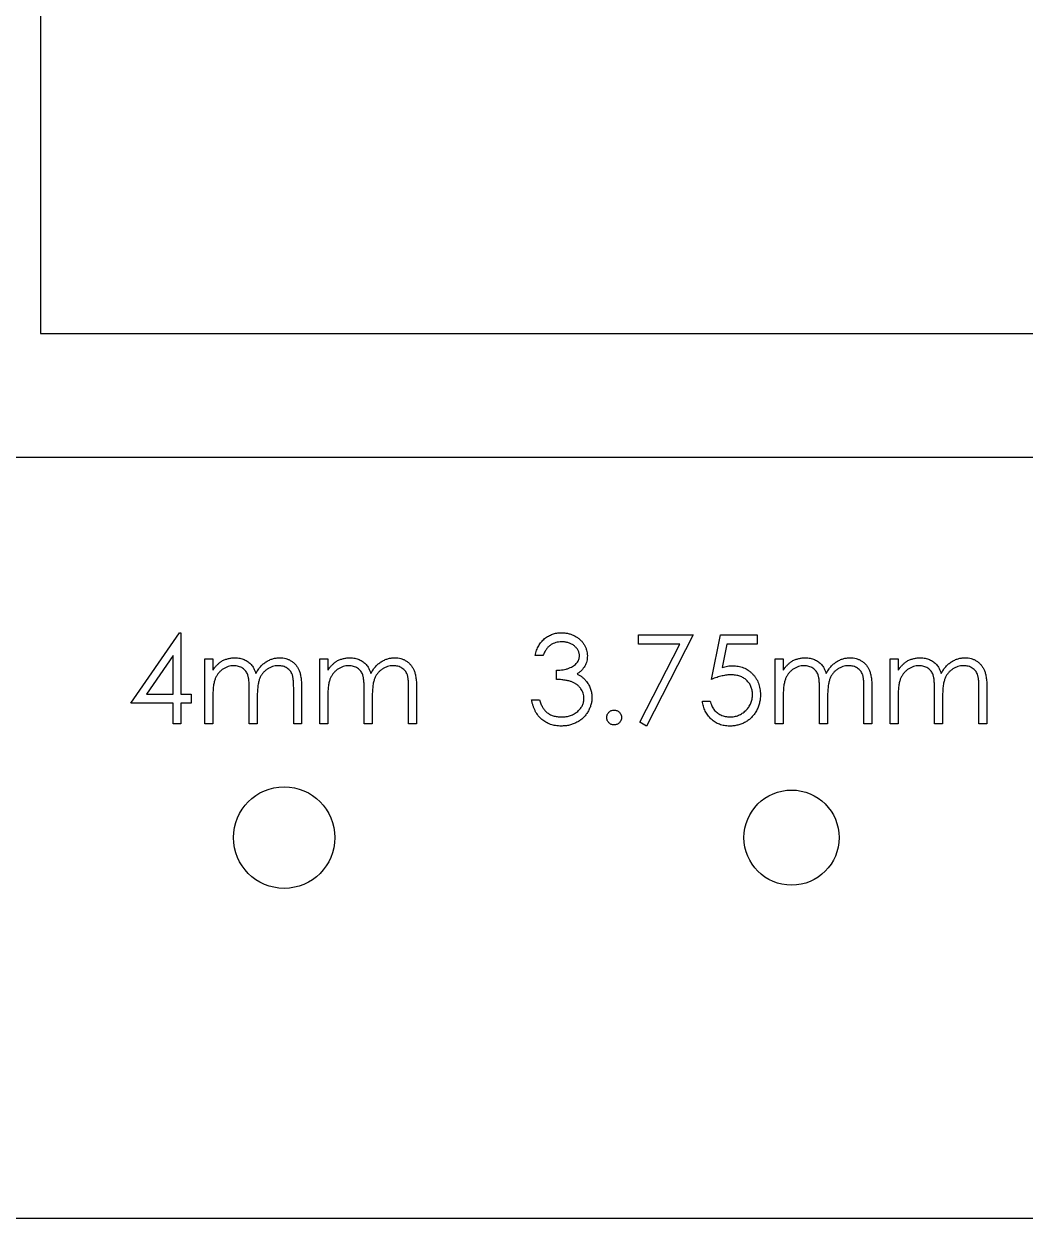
# Model space of a CAD drawing. Header units: millimetres. Extents: x 0 to 250, y -15 to 112.
# Drawn here: x 89.74 to 129.21, y 0 to 47.08 of the extents above; entities that cross this region are included whole.
import ezdxf

# ---------------------------------------------------------------- set-up
doc = ezdxf.new("R2010")
doc.units = ezdxf.units.MM

msp = doc.modelspace()

# ---------------------------------------------------------------- linework, layer by layer
at = {"color": 7, "linetype": 'Continuous', "lineweight": 25}
for p, q in [((90.392, 71.808), (90.392, 34.868)), ((90.392, 34.868), (161.353, 34.868)), ((0, 30), (250, 30)), ((93.958, 20.295), (95.869, 23.077)), ((95.869, 23.077), (95.932, 23.077)), ((95.932, 23.077), (95.932, 20.654)), ((113.971, 22.987), (116.125, 22.987)), ((113.971, 22.628), (113.971, 22.987)), ((115.593, 22.628), (113.971, 22.628)), ((114.014, 19.547), (115.593, 22.628)), ((116.125, 22.987), (114.285, 19.397)), ((116.843, 21.237), (117.202, 22.987)), ((117.202, 22.987), (118.638, 22.987)), ((117.447, 22.628), (117.258, 21.707)), ((118.638, 22.628), (117.447, 22.628)), ((118.638, 22.987), (118.638, 22.628)), ((95.618, 22.174), (94.575, 20.654)), ((95.618, 20.654), (95.618, 22.174)), ((110.202, 22.179), (109.888, 22.179)), ((96.875, 22.045), (97.189, 22.045)), ((96.875, 19.487), (96.875, 22.045)), ((97.189, 22.045), (97.189, 21.6)), ((101.407, 22.045), (101.721, 22.045)), ((101.407, 19.487), (101.407, 22.045)), ((101.721, 22.045), (101.721, 21.6)), ((119.355, 22.045), (119.67, 22.045)), ((119.355, 19.487), (119.355, 22.045)), ((119.67, 22.045), (119.67, 21.6)), ((123.888, 22.045), (124.202, 22.045)), ((123.888, 19.487), (123.888, 22.045)), ((124.202, 22.045), (124.202, 21.6)), ((110.74, 21.237), (110.74, 21.596)), ((98.625, 19.487), (98.625, 20.788)), ((100.375, 19.487), (100.375, 20.874)), ((100.689, 20.872), (100.689, 19.487)), ((103.157, 19.487), (103.157, 20.788)), ((104.907, 19.487), (104.907, 20.874)), ((105.221, 20.872), (105.221, 19.487)), ((121.105, 19.487), (121.105, 20.788)), ((122.855, 19.487), (122.855, 20.874)), ((123.17, 20.872), (123.17, 19.487)), ((125.638, 19.487), (125.638, 20.788)), ((127.388, 19.487), (127.388, 20.874)), ((127.702, 20.872), (127.702, 19.487)), ((95.618, 20.295), (93.958, 20.295)), ((94.575, 20.654), (95.618, 20.654)), ((95.618, 19.487), (95.618, 20.295)), ((95.932, 20.654), (96.336, 20.654)), ((95.932, 20.295), (95.932, 19.487)), ((96.336, 20.295), (95.932, 20.295)), ((96.336, 20.654), (96.336, 20.295)), ((97.189, 20.563), (97.189, 19.487)), ((98.939, 20.482), (98.939, 19.487)), ((101.721, 20.563), (101.721, 19.487)), ((103.471, 20.482), (103.471, 19.487)), ((109.753, 20.429), (110.067, 20.429)), ((116.484, 20.384), (116.798, 20.384)), ((119.67, 20.563), (119.67, 19.487)), ((121.42, 20.482), (121.42, 19.487)), ((124.202, 20.563), (124.202, 19.487)), ((125.952, 20.482), (125.952, 19.487)), ((95.932, 19.487), (95.618, 19.487)), ((97.189, 19.487), (96.875, 19.487)), ((98.939, 19.487), (98.625, 19.487)), ((100.689, 19.487), (100.375, 19.487)), ((101.721, 19.487), (101.407, 19.487)), ((103.471, 19.487), (103.157, 19.487)), ((105.221, 19.487), (104.907, 19.487)), ((114.285, 19.397), (114.014, 19.547)), ((119.67, 19.487), (119.355, 19.487)), ((121.42, 19.487), (121.105, 19.487)), ((123.17, 19.487), (122.855, 19.487)), ((124.202, 19.487), (123.888, 19.487)), ((125.952, 19.487), (125.638, 19.487)), ((127.702, 19.487), (127.388, 19.487)), ((0, 0), (250, 0))]:
    msp.add_line(p, q, dxfattribs=at)
for centre, radius in [((100, 15), 2), ((120, 15), 1.875)]:
    msp.add_circle(centre, radius, dxfattribs=at)
for points, knots in [([(109.888, 22.179), (109.896, 22.214), (109.913, 22.283), (109.947, 22.382), (109.985, 22.475), (110.031, 22.561), (110.08, 22.642), (110.137, 22.715), (110.198, 22.784), (110.266, 22.845), (110.337, 22.9), (110.413, 22.946), (110.491, 22.987), (110.572, 23.02), (110.657, 23.045), (110.745, 23.063), (110.836, 23.075), (110.898, 23.076), (110.929, 23.077)], [0, 0, 0, 0, 0.072625, 0.141977, 0.208985, 0.273957, 0.336889, 0.398745, 0.460116, 0.520825, 0.580994, 0.640152, 0.698622, 0.757271, 0.816427, 0.876254, 0.937165, 1, 1, 1, 1]), ([(110.929, 23.077), (110.975, 23.075), (111.065, 23.073), (111.198, 23.048), (111.326, 23.008), (111.448, 22.954), (111.561, 22.887), (111.662, 22.807), (111.749, 22.715), (111.822, 22.615), (111.879, 22.507), (111.921, 22.396), (111.947, 22.283), (111.95, 22.206), (111.952, 22.167)], [0, 0, 0, 0, 0.090254, 0.17854, 0.266093, 0.354631, 0.441886, 0.525747, 0.608114, 0.690197, 0.770821, 0.848326, 0.924012, 1, 1, 1, 1]), ([(110.934, 22.718), (110.894, 22.716), (110.816, 22.714), (110.704, 22.69), (110.599, 22.652), (110.52, 22.606), (110.461, 22.562), (110.419, 22.523), (110.377, 22.479), (110.34, 22.429), (110.301, 22.375), (110.266, 22.314), (110.233, 22.249), (110.212, 22.203), (110.202, 22.179)], [0, 0, 0, 0, 0.122712, 0.239685, 0.351816, 0.463766, 0.520818, 0.579448, 0.640604, 0.705298, 0.773634, 0.844669, 0.920057, 1, 1, 1, 1]), ([(111.638, 22.169), (111.637, 22.187), (111.636, 22.223), (111.626, 22.276), (111.61, 22.328), (111.589, 22.378), (111.56, 22.425), (111.526, 22.471), (111.485, 22.514), (111.438, 22.555), (111.387, 22.594), (111.332, 22.627), (111.274, 22.655), (111.212, 22.678), (111.147, 22.696), (111.079, 22.708), (111.007, 22.716), (110.958, 22.717), (110.934, 22.718)], [0, 0, 0, 0, 0.055275, 0.109966, 0.163247, 0.218076, 0.273301, 0.330909, 0.390995, 0.454176, 0.518862, 0.583311, 0.648517, 0.715031, 0.782502, 0.852323, 0.924928, 1, 1, 1, 1]), ([(110.74, 21.596), (110.783, 21.597), (110.868, 21.598), (110.992, 21.615), (111.111, 21.64), (111.221, 21.676), (111.322, 21.719), (111.409, 21.769), (111.482, 21.825), (111.54, 21.886), (111.583, 21.953), (111.615, 22.022), (111.634, 22.094), (111.636, 22.144), (111.638, 22.169)], [0, 0, 0, 0, 0.110166, 0.215787, 0.318027, 0.417574, 0.51165, 0.596162, 0.672935, 0.74367, 0.810677, 0.874059, 0.936696, 1, 1, 1, 1]), ([(111.952, 22.167), (111.95, 22.13), (111.948, 22.058), (111.929, 21.952), (111.896, 21.853), (111.851, 21.759), (111.793, 21.671), (111.722, 21.589), (111.639, 21.513), (111.575, 21.47), (111.543, 21.447)], [0, 0, 0, 0, 0.1280675, 0.2506083, 0.3706302, 0.4900722, 0.6103748, 0.7343131, 0.8632165, 1, 1, 1, 1]), ([(97.189, 21.6), (97.217, 21.639), (97.271, 21.714), (97.36, 21.812), (97.449, 21.895), (97.513, 21.939), (97.544, 21.96)], [0, 0, 0, 0, 0.283595, 0.543395, 0.780646, 1, 1, 1, 1]), ([(98.016, 21.775), (97.978, 21.774), (97.902, 21.771), (97.791, 21.743), (97.684, 21.7), (97.582, 21.641), (97.488, 21.567), (97.406, 21.48), (97.337, 21.381), (97.291, 21.289), (97.262, 21.207), (97.242, 21.138), (97.225, 21.061), (97.213, 20.976), (97.201, 20.884), (97.195, 20.784), (97.189, 20.676), (97.189, 20.602), (97.189, 20.563)], [0, 0, 0, 0, 0.0686771, 0.136871, 0.2061144, 0.2775382, 0.349772, 0.4212508, 0.4929108, 0.5670266, 0.6066142, 0.649704, 0.6973032, 0.7490857, 0.8048806, 0.865485, 0.9302371, 1, 1, 1, 1]), ([(97.544, 21.96), (97.585, 21.98), (97.668, 22.019), (97.8, 22.06), (97.934, 22.084), (98.025, 22.088), (98.071, 22.089)], [0, 0, 0, 0, 0.253734, 0.503035, 0.750014, 1, 1, 1, 1]), ([(98.625, 20.788), (98.625, 20.824), (98.624, 20.895), (98.622, 20.996), (98.617, 21.088), (98.611, 21.171), (98.602, 21.244), (98.593, 21.309), (98.581, 21.364), (98.563, 21.425), (98.534, 21.491), (98.488, 21.562), (98.43, 21.625), (98.363, 21.678), (98.287, 21.722), (98.203, 21.753), (98.111, 21.772), (98.048, 21.774), (98.016, 21.775)], [0, 0, 0, 0, 0.08253, 0.158779, 0.227738, 0.289946, 0.345499, 0.393896, 0.436374, 0.472122, 0.536384, 0.599078, 0.661948, 0.726311, 0.791771, 0.858647, 0.927305, 1, 1, 1, 1]), ([(98.071, 22.089), (98.102, 22.088), (98.163, 22.086), (98.253, 22.073), (98.341, 22.05), (98.426, 22.017), (98.506, 21.978), (98.579, 21.932), (98.644, 21.88), (98.702, 21.821), (98.755, 21.751), (98.803, 21.67), (98.847, 21.576), (98.872, 21.508), (98.885, 21.472)], [0, 0, 0, 0, 0.084152, 0.166532, 0.248836, 0.331246, 0.412957, 0.490494, 0.566156, 0.639987, 0.716765, 0.802144, 0.895833, 1, 1, 1, 1]), ([(98.885, 21.472), (98.899, 21.497), (98.926, 21.545), (98.971, 21.614), (99.018, 21.678), (99.068, 21.738), (99.121, 21.794), (99.176, 21.845), (99.233, 21.891), (99.313, 21.945), (99.417, 22.003), (99.548, 22.053), (99.684, 22.084), (99.776, 22.088), (99.823, 22.089)], [0, 0, 0, 0, 0.071766, 0.141226, 0.209116, 0.27484, 0.339483, 0.402476, 0.464942, 0.526833, 0.647415, 0.765562, 0.881615, 1, 1, 1, 1]), ([(99.768, 21.775), (99.729, 21.774), (99.65, 21.771), (99.536, 21.743), (99.426, 21.7), (99.324, 21.637), (99.23, 21.562), (99.149, 21.473), (99.082, 21.373), (99.037, 21.28), (99.008, 21.196), (98.989, 21.123), (98.974, 21.04), (98.961, 20.947), (98.952, 20.845), (98.943, 20.732), (98.94, 20.61), (98.939, 20.526), (98.939, 20.482)], [0, 0, 0, 0, 0.068158, 0.134707, 0.201865, 0.270788, 0.340024, 0.408083, 0.476813, 0.547346, 0.58564, 0.628865, 0.677153, 0.730803, 0.789807, 0.854325, 0.924365, 1, 1, 1, 1]), ([(100.375, 20.874), (100.375, 20.906), (100.374, 20.969), (100.372, 21.06), (100.367, 21.142), (100.361, 21.216), (100.353, 21.282), (100.342, 21.34), (100.331, 21.391), (100.312, 21.447), (100.282, 21.509), (100.236, 21.576), (100.179, 21.634), (100.112, 21.684), (100.037, 21.725), (99.954, 21.755), (99.863, 21.773), (99.801, 21.774), (99.768, 21.775)], [0, 0, 0, 0, 0.078343, 0.150563, 0.216151, 0.27568, 0.328707, 0.375904, 0.417302, 0.452693, 0.517265, 0.581217, 0.645322, 0.712024, 0.78013, 0.850218, 0.922649, 1, 1, 1, 1]), ([(99.823, 22.089), (99.866, 22.088), (99.95, 22.085), (100.072, 22.06), (100.186, 22.017), (100.291, 21.959), (100.387, 21.886), (100.469, 21.799), (100.539, 21.698), (100.585, 21.604), (100.615, 21.521), (100.635, 21.45), (100.651, 21.371), (100.665, 21.286), (100.676, 21.193), (100.683, 21.093), (100.688, 20.985), (100.689, 20.911), (100.689, 20.872)], [0, 0, 0, 0, 0.075604, 0.147965, 0.218797, 0.28947, 0.359724, 0.429708, 0.500497, 0.574429, 0.613947, 0.657155, 0.703973, 0.754939, 0.809707, 0.868833, 0.932385, 1, 1, 1, 1]), ([(101.721, 21.6), (101.749, 21.639), (101.803, 21.714), (101.892, 21.812), (101.981, 21.895), (102.045, 21.939), (102.076, 21.96)], [0, 0, 0, 0, 0.283595, 0.543395, 0.780646, 1, 1, 1, 1]), ([(102.548, 21.775), (102.51, 21.774), (102.434, 21.771), (102.323, 21.743), (102.216, 21.7), (102.114, 21.641), (102.02, 21.567), (101.938, 21.48), (101.869, 21.381), (101.823, 21.289), (101.794, 21.207), (101.774, 21.138), (101.757, 21.061), (101.745, 20.976), (101.733, 20.884), (101.727, 20.784), (101.721, 20.676), (101.721, 20.602), (101.721, 20.563)], [0, 0, 0, 0, 0.068677, 0.136871, 0.206114, 0.277538, 0.349772, 0.421251, 0.492911, 0.567027, 0.606614, 0.649704, 0.697303, 0.749086, 0.804881, 0.865485, 0.930237, 1, 1, 1, 1]), ([(102.076, 21.96), (102.118, 21.98), (102.201, 22.019), (102.332, 22.06), (102.466, 22.084), (102.557, 22.088), (102.603, 22.089)], [0, 0, 0, 0, 0.253734, 0.503035, 0.750014, 1, 1, 1, 1]), ([(103.157, 20.788), (103.157, 20.824), (103.157, 20.895), (103.154, 20.996), (103.149, 21.088), (103.143, 21.171), (103.134, 21.244), (103.125, 21.309), (103.113, 21.364), (103.095, 21.425), (103.066, 21.491), (103.02, 21.562), (102.962, 21.625), (102.895, 21.678), (102.819, 21.722), (102.735, 21.753), (102.643, 21.772), (102.581, 21.774), (102.548, 21.775)], [0, 0, 0, 0, 0.08253, 0.158779, 0.227738, 0.289946, 0.345499, 0.393896, 0.436374, 0.472122, 0.536384, 0.599078, 0.661948, 0.726311, 0.791771, 0.858647, 0.927305, 1, 1, 1, 1]), ([(102.603, 22.089), (102.634, 22.088), (102.695, 22.086), (102.786, 22.073), (102.873, 22.05), (102.958, 22.017), (103.038, 21.978), (103.111, 21.932), (103.176, 21.88), (103.235, 21.821), (103.287, 21.751), (103.335, 21.67), (103.379, 21.576), (103.404, 21.508), (103.417, 21.472)], [0, 0, 0, 0, 0.084152, 0.166532, 0.248836, 0.331246, 0.412957, 0.490494, 0.566156, 0.639987, 0.716765, 0.802144, 0.895833, 1, 1, 1, 1]), ([(103.417, 21.472), (103.431, 21.497), (103.458, 21.545), (103.503, 21.614), (103.55, 21.678), (103.6, 21.738), (103.653, 21.794), (103.708, 21.845), (103.765, 21.891), (103.845, 21.945), (103.949, 22.003), (104.08, 22.053), (104.216, 22.084), (104.308, 22.088), (104.355, 22.089)], [0, 0, 0, 0, 0.071766, 0.141226, 0.209116, 0.27484, 0.339483, 0.402476, 0.464942, 0.526833, 0.647415, 0.765562, 0.881615, 1, 1, 1, 1]), ([(104.3, 21.775), (104.261, 21.774), (104.182, 21.771), (104.068, 21.743), (103.958, 21.7), (103.856, 21.637), (103.762, 21.562), (103.681, 21.473), (103.614, 21.373), (103.569, 21.28), (103.54, 21.196), (103.521, 21.123), (103.506, 21.04), (103.493, 20.947), (103.484, 20.845), (103.476, 20.732), (103.472, 20.61), (103.471, 20.526), (103.471, 20.482)], [0, 0, 0, 0, 0.068158, 0.134707, 0.201865, 0.270788, 0.340024, 0.408083, 0.476813, 0.547346, 0.58564, 0.628865, 0.677153, 0.730803, 0.789807, 0.854325, 0.924365, 1, 1, 1, 1]), ([(104.907, 20.874), (104.907, 20.906), (104.907, 20.969), (104.904, 21.06), (104.899, 21.142), (104.893, 21.216), (104.885, 21.282), (104.874, 21.34), (104.863, 21.391), (104.844, 21.447), (104.814, 21.509), (104.768, 21.576), (104.711, 21.634), (104.645, 21.684), (104.569, 21.725), (104.486, 21.755), (104.395, 21.773), (104.333, 21.774), (104.3, 21.775)], [0, 0, 0, 0, 0.078343, 0.150563, 0.216151, 0.27568, 0.328707, 0.375904, 0.417302, 0.452693, 0.517265, 0.581217, 0.645322, 0.712024, 0.78013, 0.850218, 0.922649, 1, 1, 1, 1]), ([(104.355, 22.089), (104.398, 22.088), (104.482, 22.085), (104.604, 22.06), (104.718, 22.017), (104.823, 21.959), (104.919, 21.886), (105.001, 21.799), (105.071, 21.698), (105.117, 21.604), (105.148, 21.521), (105.167, 21.45), (105.183, 21.371), (105.197, 21.286), (105.208, 21.193), (105.215, 21.093), (105.22, 20.985), (105.221, 20.911), (105.221, 20.872)], [0, 0, 0, 0, 0.075604, 0.147965, 0.218797, 0.28947, 0.359724, 0.429708, 0.500497, 0.574429, 0.613947, 0.657155, 0.703973, 0.754939, 0.809707, 0.868833, 0.932385, 1, 1, 1, 1]), ([(117.258, 21.707), (117.295, 21.718), (117.367, 21.737), (117.473, 21.759), (117.574, 21.773), (117.639, 21.775), (117.671, 21.775)], [0, 0, 0, 0, 0.275068, 0.532901, 0.773973, 1, 1, 1, 1]), ([(117.671, 21.775), (117.71, 21.775), (117.787, 21.773), (117.899, 21.757), (118.006, 21.732), (118.108, 21.697), (118.205, 21.652), (118.296, 21.596), (118.382, 21.53), (118.462, 21.455), (118.535, 21.372), (118.598, 21.283), (118.653, 21.188), (118.696, 21.087), (118.731, 20.981), (118.754, 20.869), (118.77, 20.752), (118.771, 20.671), (118.772, 20.63)], [0, 0, 0, 0, 0.0658076, 0.1293943, 0.1908941, 0.2512811, 0.310815, 0.370371, 0.4307683, 0.4928813, 0.5551039, 0.6160671, 0.677256, 0.7382598, 0.8007621, 0.8647776, 0.9310453, 1, 1, 1, 1]), ([(119.67, 21.6), (119.698, 21.639), (119.752, 21.714), (119.841, 21.812), (119.93, 21.895), (119.994, 21.939), (120.024, 21.96)], [0, 0, 0, 0, 0.283595, 0.543395, 0.780646, 1, 1, 1, 1]), ([(120.497, 21.775), (120.459, 21.774), (120.383, 21.771), (120.272, 21.743), (120.164, 21.7), (120.062, 21.641), (119.969, 21.567), (119.887, 21.48), (119.818, 21.381), (119.772, 21.289), (119.743, 21.207), (119.723, 21.138), (119.706, 21.061), (119.694, 20.976), (119.682, 20.884), (119.676, 20.784), (119.67, 20.676), (119.67, 20.602), (119.67, 20.563)], [0, 0, 0, 0, 0.068677, 0.136871, 0.206114, 0.277538, 0.349772, 0.421251, 0.492911, 0.567027, 0.606614, 0.649704, 0.697303, 0.749086, 0.804881, 0.865485, 0.930237, 1, 1, 1, 1]), ([(120.024, 21.96), (120.066, 21.98), (120.149, 22.019), (120.281, 22.06), (120.415, 22.084), (120.506, 22.088), (120.552, 22.089)], [0, 0, 0, 0, 0.253734, 0.503035, 0.750014, 1, 1, 1, 1]), ([(121.105, 20.788), (121.105, 20.824), (121.105, 20.895), (121.103, 20.996), (121.097, 21.088), (121.092, 21.171), (121.083, 21.244), (121.074, 21.309), (121.062, 21.364), (121.043, 21.425), (121.015, 21.491), (120.969, 21.562), (120.911, 21.625), (120.843, 21.678), (120.767, 21.722), (120.683, 21.753), (120.592, 21.772), (120.529, 21.774), (120.497, 21.775)], [0, 0, 0, 0, 0.08253, 0.158779, 0.227738, 0.289946, 0.345499, 0.393896, 0.436374, 0.472122, 0.536384, 0.599078, 0.661948, 0.726311, 0.791771, 0.858647, 0.927305, 1, 1, 1, 1]), ([(120.552, 22.089), (120.583, 22.088), (120.644, 22.086), (120.734, 22.073), (120.822, 22.05), (120.907, 22.017), (120.986, 21.978), (121.06, 21.932), (121.125, 21.88), (121.183, 21.821), (121.236, 21.751), (121.284, 21.67), (121.328, 21.576), (121.353, 21.508), (121.366, 21.472)], [0, 0, 0, 0, 0.084152, 0.166532, 0.248836, 0.331246, 0.412957, 0.490494, 0.566156, 0.639987, 0.716765, 0.802144, 0.895833, 1, 1, 1, 1]), ([(121.366, 21.472), (121.379, 21.497), (121.406, 21.545), (121.452, 21.614), (121.499, 21.678), (121.549, 21.738), (121.602, 21.794), (121.657, 21.845), (121.714, 21.891), (121.794, 21.945), (121.898, 22.003), (122.028, 22.053), (122.165, 22.084), (122.257, 22.088), (122.304, 22.089)], [0, 0, 0, 0, 0.071766, 0.141226, 0.209116, 0.27484, 0.339483, 0.402476, 0.464942, 0.526833, 0.647415, 0.765562, 0.881615, 1, 1, 1, 1]), ([(122.249, 21.775), (122.209, 21.774), (122.131, 21.771), (122.017, 21.743), (121.907, 21.7), (121.804, 21.637), (121.71, 21.562), (121.629, 21.473), (121.563, 21.373), (121.517, 21.28), (121.489, 21.196), (121.47, 21.123), (121.455, 21.04), (121.441, 20.947), (121.432, 20.845), (121.424, 20.732), (121.42, 20.61), (121.42, 20.526), (121.42, 20.482)], [0, 0, 0, 0, 0.068158, 0.134707, 0.201865, 0.270788, 0.340024, 0.408083, 0.476813, 0.547346, 0.58564, 0.628865, 0.677153, 0.730803, 0.789807, 0.854325, 0.924365, 1, 1, 1, 1]), ([(122.855, 20.874), (122.855, 20.906), (122.855, 20.969), (122.853, 21.06), (122.847, 21.142), (122.842, 21.216), (122.833, 21.282), (122.823, 21.34), (122.811, 21.391), (122.793, 21.447), (122.763, 21.509), (122.717, 21.576), (122.66, 21.634), (122.593, 21.684), (122.518, 21.725), (122.434, 21.755), (122.344, 21.773), (122.281, 21.774), (122.249, 21.775)], [0, 0, 0, 0, 0.078343, 0.150563, 0.216151, 0.27568, 0.328707, 0.375904, 0.417302, 0.452693, 0.517265, 0.581217, 0.645322, 0.712024, 0.78013, 0.850218, 0.922649, 1, 1, 1, 1]), ([(122.304, 22.089), (122.347, 22.088), (122.431, 22.085), (122.553, 22.06), (122.667, 22.017), (122.772, 21.959), (122.867, 21.886), (122.95, 21.799), (123.02, 21.698), (123.065, 21.604), (123.096, 21.521), (123.115, 21.45), (123.132, 21.371), (123.146, 21.286), (123.156, 21.193), (123.164, 21.093), (123.169, 20.985), (123.169, 20.911), (123.17, 20.872)], [0, 0, 0, 0, 0.075604, 0.147965, 0.218797, 0.28947, 0.359724, 0.429708, 0.500497, 0.574429, 0.613947, 0.657155, 0.703973, 0.754939, 0.809707, 0.868833, 0.932385, 1, 1, 1, 1]), ([(124.202, 21.6), (124.23, 21.639), (124.284, 21.714), (124.373, 21.812), (124.462, 21.895), (124.526, 21.939), (124.556, 21.96)], [0, 0, 0, 0, 0.283595, 0.543395, 0.780646, 1, 1, 1, 1]), ([(125.029, 21.775), (124.991, 21.774), (124.915, 21.771), (124.804, 21.743), (124.696, 21.7), (124.594, 21.641), (124.501, 21.567), (124.419, 21.48), (124.35, 21.381), (124.304, 21.289), (124.275, 21.207), (124.255, 21.138), (124.238, 21.061), (124.226, 20.976), (124.214, 20.884), (124.208, 20.784), (124.202, 20.676), (124.202, 20.602), (124.202, 20.563)], [0, 0, 0, 0, 0.068677, 0.136871, 0.206114, 0.277538, 0.349772, 0.421251, 0.492911, 0.567027, 0.606614, 0.649704, 0.697303, 0.749086, 0.804881, 0.865485, 0.930237, 1, 1, 1, 1]), ([(124.556, 21.96), (124.598, 21.98), (124.681, 22.019), (124.813, 22.06), (124.947, 22.084), (125.038, 22.088), (125.084, 22.089)], [0, 0, 0, 0, 0.253734, 0.503035, 0.750014, 1, 1, 1, 1]), ([(125.638, 20.788), (125.637, 20.824), (125.637, 20.895), (125.635, 20.996), (125.63, 21.088), (125.624, 21.171), (125.615, 21.244), (125.606, 21.309), (125.594, 21.364), (125.575, 21.425), (125.547, 21.491), (125.501, 21.562), (125.443, 21.625), (125.375, 21.678), (125.299, 21.722), (125.215, 21.753), (125.124, 21.772), (125.061, 21.774), (125.029, 21.775)], [0, 0, 0, 0, 0.08253, 0.158779, 0.227738, 0.289946, 0.345499, 0.393896, 0.436374, 0.472122, 0.536384, 0.599078, 0.661948, 0.726311, 0.791771, 0.858647, 0.927305, 1, 1, 1, 1]), ([(125.084, 22.089), (125.115, 22.088), (125.176, 22.086), (125.266, 22.073), (125.354, 22.05), (125.439, 22.017), (125.518, 21.978), (125.592, 21.932), (125.657, 21.88), (125.715, 21.821), (125.768, 21.751), (125.816, 21.67), (125.86, 21.576), (125.885, 21.508), (125.898, 21.472)], [0, 0, 0, 0, 0.084152, 0.166532, 0.248836, 0.331246, 0.412957, 0.490494, 0.566156, 0.639987, 0.716765, 0.802144, 0.895833, 1, 1, 1, 1]), ([(125.898, 21.472), (125.911, 21.497), (125.938, 21.545), (125.984, 21.614), (126.031, 21.678), (126.081, 21.738), (126.134, 21.794), (126.189, 21.845), (126.246, 21.891), (126.326, 21.945), (126.43, 22.003), (126.561, 22.053), (126.697, 22.084), (126.789, 22.088), (126.836, 22.089)], [0, 0, 0, 0, 0.071766, 0.141226, 0.209116, 0.27484, 0.339483, 0.402476, 0.464942, 0.526833, 0.647415, 0.765562, 0.881615, 1, 1, 1, 1]), ([(126.781, 21.775), (126.741, 21.774), (126.663, 21.771), (126.549, 21.743), (126.439, 21.7), (126.336, 21.637), (126.242, 21.562), (126.161, 21.473), (126.095, 21.373), (126.049, 21.28), (126.021, 21.196), (126.002, 21.123), (125.987, 21.04), (125.973, 20.947), (125.964, 20.845), (125.956, 20.732), (125.952, 20.61), (125.952, 20.526), (125.952, 20.482)], [0, 0, 0, 0, 0.068158, 0.134707, 0.201865, 0.270788, 0.340024, 0.408083, 0.476813, 0.547346, 0.58564, 0.628865, 0.677153, 0.730803, 0.789807, 0.854325, 0.924365, 1, 1, 1, 1]), ([(127.388, 20.874), (127.387, 20.906), (127.387, 20.969), (127.385, 21.06), (127.38, 21.142), (127.374, 21.216), (127.365, 21.282), (127.355, 21.34), (127.343, 21.391), (127.325, 21.447), (127.295, 21.509), (127.249, 21.576), (127.192, 21.634), (127.125, 21.684), (127.05, 21.725), (126.967, 21.755), (126.876, 21.773), (126.813, 21.774), (126.781, 21.775)], [0, 0, 0, 0, 0.078343, 0.150563, 0.216151, 0.27568, 0.328707, 0.375904, 0.417302, 0.452693, 0.517265, 0.581217, 0.645322, 0.712024, 0.78013, 0.850218, 0.922649, 1, 1, 1, 1]), ([(126.836, 22.089), (126.879, 22.088), (126.963, 22.085), (127.085, 22.06), (127.199, 22.017), (127.304, 21.959), (127.399, 21.886), (127.482, 21.799), (127.552, 21.698), (127.597, 21.604), (127.628, 21.521), (127.647, 21.45), (127.664, 21.371), (127.678, 21.286), (127.688, 21.193), (127.696, 21.093), (127.701, 20.985), (127.701, 20.911), (127.702, 20.872)], [0, 0, 0, 0, 0.075604, 0.147965, 0.218797, 0.28947, 0.359724, 0.429708, 0.500497, 0.574429, 0.613947, 0.657155, 0.703973, 0.754939, 0.809707, 0.868833, 0.932385, 1, 1, 1, 1]), ([(111.817, 20.497), (111.816, 20.529), (111.812, 20.594), (111.789, 20.69), (111.751, 20.782), (111.697, 20.869), (111.632, 20.95), (111.555, 21.022), (111.467, 21.082), (111.386, 21.123), (111.315, 21.151), (111.253, 21.169), (111.184, 21.185), (111.109, 21.2), (111.027, 21.212), (110.938, 21.223), (110.841, 21.231), (110.774, 21.235), (110.74, 21.237)], [0, 0, 0, 0, 0.066909, 0.133485, 0.201035, 0.271234, 0.34288, 0.413836, 0.485977, 0.56023, 0.599884, 0.644055, 0.691892, 0.744688, 0.801492, 0.862858, 0.929328, 1, 1, 1, 1]), ([(111.543, 21.447), (111.58, 21.429), (111.654, 21.394), (111.754, 21.324), (111.846, 21.243), (111.897, 21.18), (111.922, 21.149)], [0, 0, 0, 0, 0.25388, 0.503009, 0.750291, 1, 1, 1, 1]), ([(117.614, 21.416), (117.587, 21.416), (117.531, 21.415), (117.445, 21.406), (117.355, 21.392), (117.26, 21.372), (117.162, 21.346), (117.059, 21.316), (116.952, 21.279), (116.88, 21.251), (116.843, 21.237)], [0, 0, 0, 0, 0.102203, 0.211023, 0.3251, 0.446502, 0.573788, 0.708901, 0.850358, 1, 1, 1, 1]), ([(118.458, 20.644), (118.457, 20.672), (118.456, 20.727), (118.446, 20.807), (118.427, 20.883), (118.402, 20.955), (118.37, 21.024), (118.33, 21.088), (118.283, 21.148), (118.229, 21.203), (118.169, 21.254), (118.104, 21.297), (118.034, 21.334), (117.959, 21.365), (117.88, 21.388), (117.795, 21.405), (117.706, 21.414), (117.645, 21.416), (117.614, 21.416)], [0, 0, 0, 0, 0.065351, 0.127916, 0.18836, 0.247216, 0.30563, 0.36377, 0.422661, 0.482687, 0.5433, 0.604118, 0.664965, 0.727413, 0.791468, 0.858055, 0.927037, 1, 1, 1, 1]), ([(111.922, 21.149), (111.939, 21.126), (111.972, 21.08), (112.014, 21.006), (112.051, 20.932), (112.08, 20.855), (112.103, 20.776), (112.119, 20.695), (112.129, 20.611), (112.13, 20.555), (112.131, 20.527)], [0, 0, 0, 0, 0.128136, 0.254173, 0.378112, 0.501712, 0.623986, 0.747096, 0.872875, 1, 1, 1, 1]), ([(110.92, 19.397), (110.883, 19.398), (110.809, 19.4), (110.701, 19.411), (110.598, 19.433), (110.499, 19.461), (110.405, 19.498), (110.316, 19.543), (110.232, 19.597), (110.153, 19.658), (110.079, 19.728), (110.012, 19.806), (109.951, 19.891), (109.898, 19.984), (109.851, 20.084), (109.812, 20.192), (109.777, 20.307), (109.761, 20.388), (109.753, 20.429)], [0, 0, 0, 0, 0.065541, 0.128963, 0.190377, 0.250092, 0.308548, 0.366398, 0.424542, 0.48317, 0.542243, 0.601739, 0.662506, 0.724856, 0.789128, 0.856346, 0.926295, 1, 1, 1, 1]), ([(110.067, 20.429), (110.075, 20.402), (110.091, 20.35), (110.118, 20.274), (110.149, 20.205), (110.182, 20.142), (110.217, 20.084), (110.256, 20.032), (110.296, 19.985), (110.326, 19.958), (110.341, 19.945)], [0, 0, 0, 0, 0.14977, 0.291316, 0.425966, 0.55216, 0.671527, 0.786122, 0.895325, 1, 1, 1, 1]), ([(112.131, 20.527), (112.129, 20.478), (112.126, 20.38), (112.094, 20.235), (112.044, 20.094), (111.974, 19.959), (111.888, 19.833), (111.786, 19.72), (111.668, 19.622), (111.538, 19.541), (111.396, 19.476), (111.244, 19.431), (111.085, 19.402), (110.976, 19.399), (110.92, 19.397)], [0, 0, 0, 0, 0.0796483, 0.1589217, 0.2396195, 0.3226094, 0.4060346, 0.4876021, 0.5696846, 0.6530361, 0.7374357, 0.8224778, 0.9097477, 1, 1, 1, 1]), ([(110.926, 19.756), (110.959, 19.757), (111.023, 19.758), (111.116, 19.769), (111.205, 19.785), (111.288, 19.81), (111.367, 19.841), (111.441, 19.88), (111.51, 19.925), (111.573, 19.976), (111.63, 20.033), (111.68, 20.092), (111.723, 20.153), (111.757, 20.217), (111.784, 20.284), (111.803, 20.353), (111.815, 20.424), (111.817, 20.472), (111.817, 20.497)], [0, 0, 0, 0, 0.076072, 0.148752, 0.218403, 0.28576, 0.350598, 0.414964, 0.478069, 0.541761, 0.60435, 0.664075, 0.721464, 0.777587, 0.832644, 0.887844, 0.94346, 1, 1, 1, 1]), ([(117.552, 19.397), (117.517, 19.398), (117.448, 19.399), (117.348, 19.413), (117.251, 19.434), (117.159, 19.464), (117.07, 19.503), (116.987, 19.551), (116.906, 19.606), (116.832, 19.671), (116.763, 19.742), (116.701, 19.819), (116.646, 19.901), (116.598, 19.988), (116.558, 20.08), (116.526, 20.177), (116.5, 20.279), (116.489, 20.349), (116.484, 20.384)], [0, 0, 0, 0, 0.065421, 0.128708, 0.190236, 0.250724, 0.310637, 0.370766, 0.431615, 0.493523, 0.555883, 0.617342, 0.678668, 0.740711, 0.802985, 0.866803, 0.932347, 1, 1, 1, 1]), ([(116.798, 20.384), (116.806, 20.351), (116.82, 20.287), (116.853, 20.197), (116.893, 20.116), (116.94, 20.045), (116.997, 19.982), (117.061, 19.927), (117.134, 19.877), (117.214, 19.835), (117.299, 19.799), (117.388, 19.775), (117.478, 19.759), (117.539, 19.757), (117.57, 19.756)], [0, 0, 0, 0, 0.094687, 0.181994, 0.264377, 0.34218, 0.418618, 0.496509, 0.577369, 0.661511, 0.746733, 0.831258, 0.915206, 1, 1, 1, 1]), ([(118.772, 20.63), (118.771, 20.602), (118.77, 20.545), (118.763, 20.461), (118.751, 20.379), (118.733, 20.298), (118.711, 20.22), (118.683, 20.143), (118.65, 20.068), (118.613, 19.994), (118.572, 19.924), (118.526, 19.859), (118.478, 19.796), (118.426, 19.739), (118.37, 19.685), (118.31, 19.636), (118.247, 19.591), (118.181, 19.551), (118.112, 19.514), (118.039, 19.484), (117.964, 19.456), (117.887, 19.435), (117.807, 19.418), (117.724, 19.406), (117.639, 19.398), (117.581, 19.397), (117.552, 19.397)], [0, 0, 0, 0, 0.044014, 0.087434, 0.130118, 0.172554, 0.214555, 0.256298, 0.298438, 0.340849, 0.382715, 0.423924, 0.464246, 0.504074, 0.543862, 0.583567, 0.623094, 0.663229, 0.703551, 0.743938, 0.784541, 0.82575, 0.867757, 0.910745, 0.954914, 1, 1, 1, 1]), ([(117.57, 19.756), (117.6, 19.757), (117.659, 19.759), (117.745, 19.771), (117.829, 19.79), (117.909, 19.819), (117.987, 19.854), (118.06, 19.898), (118.131, 19.95), (118.197, 20.009), (118.258, 20.074), (118.312, 20.143), (118.357, 20.217), (118.394, 20.295), (118.423, 20.377), (118.444, 20.462), (118.456, 20.552), (118.457, 20.613), (118.458, 20.644)], [0, 0, 0, 0, 0.0642073, 0.1264247, 0.1876803, 0.2482164, 0.3083051, 0.369661, 0.4316986, 0.4959469, 0.559758, 0.6222954, 0.6839106, 0.7450924, 0.8067402, 0.8690866, 0.93329, 1, 1, 1, 1]), ([(110.341, 19.945), (110.361, 19.93), (110.4, 19.9), (110.464, 19.862), (110.531, 19.828), (110.603, 19.803), (110.678, 19.781), (110.757, 19.767), (110.84, 19.757), (110.897, 19.757), (110.926, 19.756)], [0, 0, 0, 0, 0.118271, 0.236178, 0.355663, 0.475904, 0.600127, 0.728608, 0.861313, 1, 1, 1, 1]), ([(112.714, 19.734), (112.716, 19.753), (112.718, 19.792), (112.734, 19.847), (112.762, 19.897), (112.799, 19.942), (112.843, 19.979), (112.894, 20.006), (112.949, 20.022), (112.987, 20.024), (113.006, 20.025)], [0, 0, 0, 0, 0.129097, 0.252046, 0.373905, 0.5010378, 0.6281707, 0.7513765, 0.872426, 1, 1, 1, 1]), ([(113.006, 20.025), (113.026, 20.024), (113.064, 20.022), (113.119, 20.006), (113.169, 19.979), (113.214, 19.942), (113.25, 19.897), (113.279, 19.848), (113.294, 19.792), (113.297, 19.753), (113.298, 19.734)], [0, 0, 0, 0, 0.127519, 0.249986, 0.371792, 0.49887, 0.625948, 0.748492, 0.870959, 1, 1, 1, 1]), ([(113.006, 19.442), (112.987, 19.443), (112.948, 19.445), (112.894, 19.462), (112.843, 19.489), (112.799, 19.526), (112.762, 19.571), (112.734, 19.622), (112.718, 19.676), (112.716, 19.714), (112.714, 19.734)], [0, 0, 0, 0, 0.127757, 0.249414, 0.372796, 0.500111, 0.62861, 0.750643, 0.873768, 1, 1, 1, 1]), ([(113.298, 19.734), (113.297, 19.714), (113.294, 19.677), (113.279, 19.621), (113.25, 19.572), (113.214, 19.526), (113.169, 19.489), (113.119, 19.462), (113.064, 19.445), (113.026, 19.443), (113.006, 19.442)], [0, 0, 0, 0, 0.126178, 0.248821, 0.37154, 0.499984, 0.627244, 0.749226, 0.872298, 1, 1, 1, 1])]:
    msp.add_open_spline(points, degree=3, knots=knots, dxfattribs=at)

doc.saveas('drawing.dxf')
